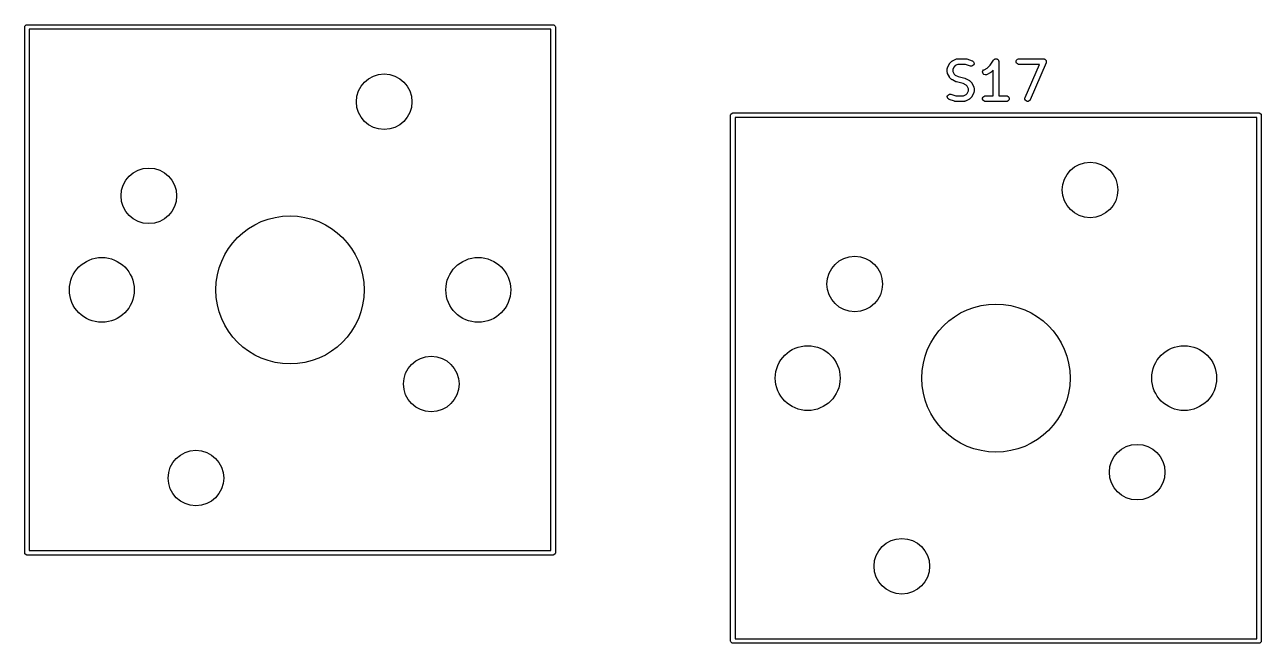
# Model space of a CAD drawing. Extents: x 100 to 226, y -132 to -42.
# Drawn here: x 156.99 to 190.36, y -83.68 to -66.98 of the extents above; entities that cross this region are included whole.
import ezdxf

# ---------------------------------------------------------------- set-up
doc = ezdxf.new("R2010")
doc.units = 0
doc.layers.add('BLACK', color=7, linetype='CONTINUOUS')

msp = doc.modelspace()

# ---------------------------------------------------------------- linework, layer by layer
at = {"layer": 'BLACK', "linetype": 'CONTINUOUS'}
for p, q in [((156.9875, -67.03625), (156.992067, -67.013289)), ((156.9875, -81.23625), (156.9875, -67.03625)), ((156.992067, -67.013289), (157.024539, -66.980817)), ((157.024539, -66.980817), (157.0475, -66.97625)), ((157.0475, -66.97625), (171.2475, -66.97625)), ((171.2475, -66.97625), (171.270461, -66.980817)), ((171.270461, -66.980817), (171.302933, -67.013289)), ((171.302933, -67.013289), (171.3075, -67.03625)), ((171.3075, -67.03625), (171.3075, -81.23625)), ((157.1075, -67.09625), (157.1075, -81.17625)), ((171.1875, -67.09625), (157.1075, -67.09625)), ((171.1875, -81.17625), (171.1875, -67.09625)), ((181.892323, -68.129254), (181.939942, -68.034016)), ((181.939942, -68.034016), (181.943906, -68.027716)), ((181.943906, -68.027716), (181.944664, -68.025889)), ((181.944664, -68.025889), (181.946352, -68.023832)), ((181.946352, -68.023832), (181.947774, -68.021573)), ((181.947774, -68.021573), (181.949272, -68.020273)), ((181.949272, -68.020273), (181.953991, -68.014524)), ((181.953991, -68.014524), (182.00161, -67.966905)), ((182.00161, -67.966905), (182.007359, -67.962186)), ((182.007359, -67.962186), (182.008659, -67.960688)), ((182.008659, -67.960688), (182.010918, -67.959266)), ((182.010918, -67.959266), (182.012975, -67.957578)), ((182.012975, -67.957578), (182.014802, -67.95682)), ((182.014802, -67.95682), (182.021102, -67.952856)), ((182.021102, -67.952856), (182.11634, -67.905237)), ((182.167586, -68.047319), (182.09907, -68.081577)), ((182.11634, -67.905237), (182.130071, -67.899982)), ((182.130071, -67.899982), (182.13276, -67.89979)), ((182.13276, -67.89979), (182.135249, -67.89876)), ((182.135249, -67.89876), (182.149881, -67.897319)), ((182.149881, -67.897319), (182.387976, -67.897319)), ((182.375806, -68.047319), (182.167586, -68.047319)), ((182.507115, -68.091089), (182.375806, -68.047319)), ((182.387976, -67.897319), (182.395381, -67.898048)), ((182.395381, -67.898048), (182.397356, -67.897908)), ((182.397356, -67.897908), (182.399953, -67.898498)), ((182.399953, -67.898498), (182.402608, -67.89876)), ((182.402608, -67.89876), (182.404439, -67.899518)), ((182.404439, -67.899518), (182.411693, -67.901168)), ((182.411693, -67.901168), (182.55455, -67.948787)), ((182.55455, -67.948787), (182.567975, -67.954781)), ((182.567975, -67.954781), (182.590082, -67.973955)), ((182.59599, -68.05708), (182.576816, -68.079188)), ((182.590082, -67.973955), (182.603169, -68.000128)), ((182.605244, -68.029318), (182.59599, -68.05708)), ((182.603169, -68.000128), (182.605244, -68.029318)), ((182.962597, -68.148775), (183.043976, -68.067396)), ((183.043976, -68.067396), (183.135096, -67.930716)), ((183.135096, -67.930716), (183.13513, -67.930673)), ((183.13513, -67.930673), (183.13514, -67.930651)), ((183.13514, -67.930651), (183.135191, -67.930599)), ((183.135191, -67.930599), (183.144412, -67.919341)), ((183.144412, -67.919341), (183.150581, -67.915209)), ((183.150581, -67.915209), (183.155832, -67.909959)), ((183.155832, -67.909959), (183.162621, -67.907146)), ((183.162621, -67.907146), (183.168727, -67.903058)), ((183.168727, -67.903058), (183.176007, -67.901601)), ((183.176007, -67.901601), (183.182868, -67.89876)), ((183.182868, -67.89876), (183.190216, -67.89876)), ((183.190216, -67.89876), (183.197421, -67.897319)), ((183.197421, -67.897319), (183.204705, -67.89876)), ((183.204705, -67.89876), (183.212132, -67.89876)), ((183.212132, -67.89876), (183.21892, -67.901572)), ((183.21892, -67.901572), (183.226129, -67.902998)), ((183.226129, -67.902998), (183.232308, -67.907117)), ((183.232308, -67.907117), (183.239168, -67.909959)), ((183.239168, -67.909959), (183.244361, -67.915152)), ((183.244361, -67.915152), (183.250478, -67.91923)), ((183.250478, -67.91923), (183.254611, -67.925402)), ((183.254611, -67.925402), (183.25986, -67.930651)), ((183.25986, -67.930651), (183.262671, -67.937438)), ((183.262671, -67.937438), (183.266761, -67.943545)), ((183.266761, -67.943545), (183.268217, -67.950826)), ((183.268217, -67.950826), (183.271059, -67.957687)), ((183.271059, -67.957687), (183.272484, -67.972163)), ((183.272484, -67.972163), (183.2725, -67.97224)), ((183.2725, -67.97224), (183.272494, -67.972266)), ((183.272494, -67.972266), (183.2725, -67.972319)), ((183.2725, -67.972319), (183.2725, -68.897319)), ((183.742989, -67.957687), (183.754188, -67.930651)), ((183.742989, -67.986951), (183.742989, -67.957687)), ((183.754188, -68.013987), (183.742989, -67.986951)), ((183.754188, -67.930651), (183.77488, -67.909959)), ((183.77488, -68.034679), (183.754188, -68.013987)), ((183.77488, -67.909959), (183.801916, -67.89876)), ((183.801916, -68.045878), (183.77488, -68.034679)), ((183.801916, -67.89876), (183.816548, -67.897319)), ((183.816548, -68.047319), (183.801916, -68.045878)), ((183.816548, -67.897319), (184.483214, -67.897319)), ((184.369473, -68.047319), (183.816548, -68.047319)), ((183.985707, -68.942775), (184.369473, -68.047319)), ((184.55215, -68.001863), (184.123579, -69.001863)), ((184.483214, -67.897319), (184.497846, -67.89876)), ((184.497846, -67.89876), (184.498276, -67.898938)), ((184.498276, -67.898938), (184.498741, -67.898944)), ((184.498741, -67.898944), (184.511747, -67.904518)), ((184.511747, -67.904518), (184.524882, -67.909959)), ((184.524882, -67.909959), (184.525211, -67.910288)), ((184.525211, -67.910288), (184.525639, -67.910472)), ((184.525639, -67.910472), (184.535534, -67.920611)), ((184.535534, -67.920611), (184.545574, -67.930651)), ((184.545574, -67.930651), (184.545752, -67.931081)), ((184.545752, -67.931081), (184.546078, -67.931415)), ((184.546078, -67.931415), (184.551351, -67.944597)), ((184.551351, -67.944597), (184.556773, -67.957687)), ((184.556589, -67.987847), (184.55215, -68.001863)), ((184.556594, -67.987381), (184.556589, -67.987847)), ((184.556773, -67.986951), (184.556594, -67.987381)), ((184.556773, -67.957687), (184.556773, -67.958152)), ((184.556773, -67.958152), (184.556946, -67.958585)), ((184.556946, -67.958585), (184.556773, -67.972765)), ((184.556773, -67.972765), (184.556773, -67.986951)), ((181.884405, -68.162795), (181.885846, -68.148163)), ((181.884405, -68.258033), (181.884405, -68.162795)), ((181.885846, -68.272665), (181.884405, -68.258033)), ((181.885846, -68.148163), (181.886877, -68.145673)), ((181.886877, -68.275154), (181.885846, -68.272665)), ((181.886877, -68.145673), (181.887068, -68.142986)), ((181.887068, -68.277842), (181.886877, -68.275154)), ((181.887068, -68.142986), (181.892323, -68.129254)), ((181.892323, -68.291574), (181.887068, -68.277842)), ((181.939942, -68.386812), (181.892323, -68.291574)), ((181.943906, -68.393111), (181.939942, -68.386812)), ((181.944664, -68.394939), (181.943906, -68.393111)), ((181.946352, -68.396995), (181.944664, -68.394939)), ((181.947774, -68.399255), (181.946352, -68.396995)), ((181.949272, -68.400554), (181.947774, -68.399255)), ((181.953991, -68.406304), (181.949272, -68.400554)), ((182.00161, -68.453923), (181.953991, -68.406304)), ((182.068663, -68.111984), (182.034405, -68.1805)), ((182.034405, -68.1805), (182.034405, -68.240328)), ((182.034405, -68.240328), (182.068663, -68.308844)), ((182.09907, -68.081577), (182.068663, -68.111984)), ((182.068663, -68.308844), (182.09907, -68.339251)), ((182.09907, -68.339251), (182.176057, -68.377744)), ((182.176057, -68.377744), (182.358547, -68.423367)), ((182.521452, -68.094349), (182.507115, -68.091089)), ((182.550642, -68.092274), (182.521452, -68.094349)), ((182.576816, -68.079188), (182.550642, -68.092274)), ((182.837375, -68.248652), (182.846629, -68.220891)), ((182.839449, -68.277842), (182.837375, -68.248652)), ((182.852536, -68.304017), (182.839449, -68.277842)), ((182.846629, -68.220891), (182.865802, -68.198783)), ((182.874644, -68.32319), (182.852536, -68.304017)), ((182.865802, -68.198783), (182.878245, -68.190951)), ((182.902405, -68.332444), (182.874644, -68.32319)), ((182.878245, -68.190951), (182.962597, -68.148775)), ((182.931595, -68.33037), (182.902405, -68.332444)), ((182.945327, -68.325115), (182.931595, -68.33037)), ((183.040565, -68.277496), (182.945327, -68.325115)), ((183.046864, -68.273531), (183.040565, -68.277496)), ((183.048692, -68.272774), (183.046864, -68.273531)), ((183.050748, -68.271085), (183.048692, -68.272774)), ((183.053008, -68.269664), (183.050748, -68.271085)), ((183.054307, -68.268165), (183.053008, -68.269664)), ((183.060057, -68.263447), (183.054307, -68.268165)), ((183.1225, -68.201004), (183.060057, -68.263447)), ((183.1225, -68.897319), (183.1225, -68.201004)), ((182.007359, -68.458641), (182.00161, -68.453923)), ((182.008659, -68.46014), (182.007359, -68.458641)), ((182.010918, -68.461561), (182.008659, -68.46014)), ((182.012975, -68.46325), (182.010918, -68.461561)), ((182.014802, -68.464007), (182.012975, -68.46325)), ((182.021102, -68.467972), (182.014802, -68.464007)), ((182.11634, -68.515591), (182.021102, -68.467972)), ((182.117409, -68.516), (182.11634, -68.515591)), ((182.117845, -68.516323), (182.117409, -68.516)), ((182.123981, -68.518515), (182.117845, -68.516323)), ((182.130071, -68.520846), (182.123981, -68.518515)), ((182.130611, -68.520884), (182.130071, -68.520846)), ((182.131691, -68.52127), (182.130611, -68.520884)), ((182.314181, -68.566892), (182.131691, -68.52127)), ((182.391168, -68.605386), (182.314181, -68.566892)), ((182.358547, -68.423367), (182.359626, -68.423752)), ((182.359626, -68.423752), (182.360166, -68.423791)), ((182.360166, -68.423791), (182.366247, -68.426118)), ((182.366247, -68.426118), (182.372393, -68.428314)), ((182.372393, -68.428314), (182.372828, -68.428636)), ((182.372828, -68.428636), (182.373898, -68.429046)), ((182.373898, -68.429046), (182.469136, -68.476665)), ((182.421575, -68.635793), (182.391168, -68.605386)), ((182.455833, -68.704309), (182.421575, -68.635793)), ((182.455833, -68.764137), (182.455833, -68.704309)), ((182.469136, -68.476665), (182.475435, -68.480629)), ((182.475435, -68.480629), (182.477263, -68.481387)), ((182.477263, -68.481387), (182.479319, -68.483075)), ((182.479319, -68.483075), (182.481579, -68.484497)), ((182.481579, -68.484497), (182.482878, -68.485995)), ((182.482878, -68.485995), (182.488628, -68.490714)), ((182.488628, -68.490714), (182.536247, -68.538333)), ((182.536247, -68.538333), (182.540965, -68.544082)), ((182.540965, -68.544082), (182.542464, -68.545382)), ((182.542464, -68.545382), (182.543885, -68.547641)), ((182.543885, -68.547641), (182.545574, -68.549698)), ((182.545574, -68.549698), (182.546331, -68.551525)), ((182.546331, -68.551525), (182.550296, -68.557825)), ((182.550296, -68.557825), (182.597915, -68.653063)), ((182.597915, -68.653063), (182.60317, -68.666794)), ((182.60317, -68.666794), (182.603361, -68.669483)), ((182.603361, -68.669483), (182.604392, -68.671972)), ((182.604392, -68.671972), (182.605833, -68.686604)), ((182.605833, -68.686604), (182.605833, -68.781842)), ((181.884994, -68.91532), (181.894248, -68.887557)), ((181.887069, -68.94451), (181.884994, -68.91532)), ((181.900155, -68.970683), (181.887069, -68.94451)), ((181.894248, -68.887557), (181.913422, -68.86545)), ((181.922262, -68.989857), (181.900155, -68.970683)), ((181.913422, -68.86545), (181.939595, -68.852364)), ((181.935688, -68.995851), (181.922262, -68.989857)), ((182.078544, -69.04347), (181.935688, -68.995851)), ((181.939595, -68.852364), (181.968785, -68.850289)), ((181.968785, -68.850289), (181.983122, -68.853549)), ((181.983122, -68.853549), (182.114432, -68.897319)), ((182.085799, -69.045119), (182.078544, -69.04347)), ((182.08763, -69.045878), (182.085799, -69.045119)), ((182.090283, -69.046139), (182.08763, -69.045878)), ((182.092881, -69.04673), (182.090283, -69.046139)), ((182.094855, -69.046589), (182.092881, -69.04673)), ((182.102262, -69.047319), (182.094855, -69.046589)), ((182.340357, -69.047319), (182.102262, -69.047319)), ((182.114432, -68.897319), (182.322652, -68.897319)), ((182.322652, -68.897319), (182.391167, -68.863061)), ((182.354989, -69.045878), (182.340357, -69.047319)), ((182.357478, -69.044846), (182.354989, -69.045878)), ((182.360166, -69.044656), (182.357478, -69.044846)), ((182.373898, -69.039401), (182.360166, -69.044656)), ((182.469136, -68.991782), (182.373898, -69.039401)), ((182.391167, -68.863061), (182.421574, -68.832653)), ((182.421574, -68.832653), (182.455833, -68.764137)), ((182.475435, -68.987817), (182.469136, -68.991782)), ((182.477263, -68.98706), (182.475435, -68.987817)), ((182.479319, -68.985372), (182.477263, -68.98706)), ((182.481579, -68.98395), (182.479319, -68.985372)), ((182.482879, -68.98245), (182.481579, -68.98395)), ((182.488629, -68.977732), (182.482879, -68.98245)), ((182.536247, -68.930113), (182.488629, -68.977732)), ((182.540965, -68.924363), (182.536247, -68.930113)), ((182.542464, -68.923064), (182.540965, -68.924363)), ((182.543885, -68.920805), (182.542464, -68.923064)), ((182.545575, -68.918747), (182.543885, -68.920805)), ((182.546332, -68.916917), (182.545575, -68.918747)), ((182.550296, -68.910621), (182.546332, -68.916917)), ((182.597915, -68.815383), (182.550296, -68.910621)), ((182.60317, -68.801652), (182.597915, -68.815383)), ((182.603361, -68.798962), (182.60317, -68.801652)), ((182.604392, -68.796474), (182.603361, -68.798962)), ((182.605833, -68.781842), (182.604392, -68.796474)), ((182.838227, -68.957687), (182.849426, -68.930651)), ((182.838227, -68.986951), (182.838227, -68.957687)), ((182.849426, -69.013987), (182.838227, -68.986951)), ((182.849426, -68.930651), (182.870118, -68.909959)), ((182.870118, -69.034679), (182.849426, -69.013987)), ((182.870118, -68.909959), (182.897154, -68.89876)), ((182.897154, -69.045878), (182.870118, -69.034679)), ((182.897154, -68.89876), (182.911786, -68.897319)), ((182.911786, -69.047319), (182.897154, -69.045878)), ((182.911786, -68.897319), (183.1225, -68.897319)), ((183.483214, -69.047319), (182.911786, -69.047319)), ((183.2725, -68.897319), (183.483214, -68.897319)), ((183.483214, -68.897319), (183.497846, -68.89876)), ((183.497846, -69.045878), (183.483214, -69.047319)), ((183.497846, -68.89876), (183.524882, -68.909959)), ((183.524882, -69.034679), (183.497846, -69.045878)), ((183.524882, -68.909959), (183.545574, -68.930651)), ((183.545574, -69.013987), (183.524882, -69.034679)), ((183.545574, -68.930651), (183.556773, -68.957687)), ((183.556773, -68.986951), (183.545574, -69.013987)), ((183.556773, -68.957687), (183.556773, -68.986951)), ((183.980911, -68.986053), (183.981268, -68.956792)), ((183.991779, -69.013223), (183.980911, -68.986053)), ((183.981268, -68.956792), (183.985707, -68.942775)), ((184.012218, -69.034167), (183.991779, -69.013223)), ((184.039116, -69.045694), (184.012218, -69.034167)), ((184.068377, -69.046051), (184.039116, -69.045694)), ((184.095547, -69.035183), (184.068377, -69.046051)), ((184.116491, -69.014744), (184.095547, -69.035183)), ((184.123579, -69.001863), (184.116491, -69.014744)), ((176.0375, -69.4175), (176.042067, -69.394539)), ((176.042067, -69.394539), (176.074539, -69.362067)), ((176.074539, -69.362067), (176.0975, -69.3575)), ((176.0975, -69.3575), (190.2975, -69.3575)), ((190.2975, -69.3575), (190.320461, -69.362067)), ((190.320461, -69.362067), (190.352933, -69.394539)), ((190.352933, -69.394539), (190.3575, -69.4175)), ((176.0375, -83.6175), (176.0375, -69.4175)), ((176.1575, -69.4775), (176.1575, -83.5575)), ((190.2375, -69.4775), (176.1575, -69.4775)), ((190.2375, -83.5575), (190.2375, -69.4775)), ((190.3575, -69.4175), (190.3575, -83.6175)), ((156.992067, -81.259211), (156.9875, -81.23625)), ((157.024539, -81.291683), (156.992067, -81.259211)), ((157.0475, -81.29625), (157.024539, -81.291683)), ((171.2475, -81.29625), (157.0475, -81.29625)), ((157.1075, -81.17625), (171.1875, -81.17625)), ((171.270461, -81.291683), (171.2475, -81.29625)), ((171.302933, -81.259211), (171.270461, -81.291683)), ((171.3075, -81.23625), (171.302933, -81.259211)), ((176.042067, -83.640461), (176.0375, -83.6175)), ((176.074539, -83.672933), (176.042067, -83.640461)), ((176.0975, -83.6775), (176.074539, -83.672933)), ((190.2975, -83.6775), (176.0975, -83.6775)), ((176.1575, -83.5575), (190.2375, -83.5575)), ((190.320461, -83.672933), (190.2975, -83.6775)), ((190.352933, -83.640461), (190.320461, -83.672933)), ((190.3575, -83.6175), (190.352933, -83.640461))]:
    msp.add_line(p, q, dxfattribs=at)
at = {"layer": 'BLACK'}
for centre, radius in [((166.6875, -69.05625), 0.75), ((185.7375, -71.4375), 0.75), ((160.3375, -71.59625), 0.75), ((164.1475, -74.13625), 2), ((159.0675, -74.13625), 0.875), ((169.2275, -74.13625), 0.875), ((179.3875, -73.9775), 0.75), ((183.1975, -76.5175), 2), ((178.1175, -76.5175), 0.875), ((188.2775, -76.5175), 0.875), ((167.9575, -76.67625), 0.75), ((187.0075, -79.0575), 0.75), ((161.6075, -79.21625), 0.75), ((180.6575, -81.5975), 0.75)]:
    msp.add_circle(centre, radius, dxfattribs=at)

doc.saveas('drawing.dxf')
